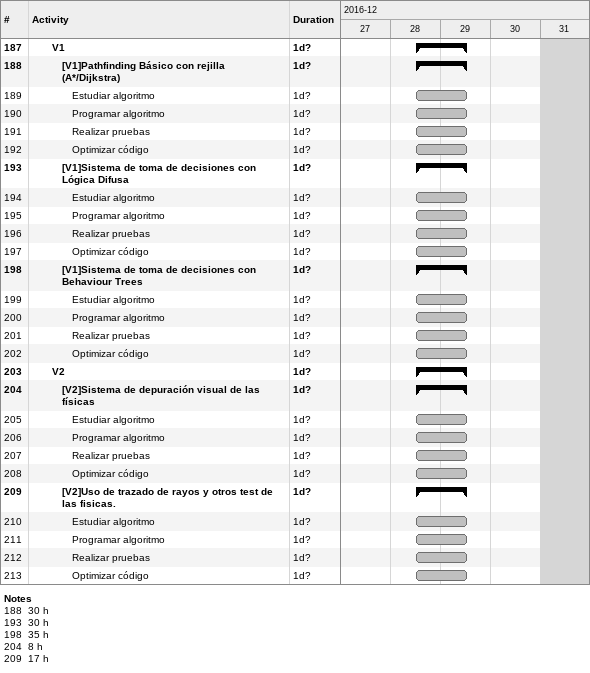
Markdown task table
| ID | Level | Task | Duration | Start | Finish |
|---|---|---|---|---|---|
| 187 | 3 | **V1** | 1d? | 2016-12-28 | 2016-12-29 |
| 188 | 4 | **[V1]Pathfinding Básico con rejilla (A*/Dijkstra)** | 1d? | 2016-12-28 | 2016-12-29 |
| 189 | 5 | Estudiar algoritmo | 1d? | 2016-12-28 | 2016-12-29 |
| 190 | 5 | Programar algoritmo | 1d? | 2016-12-28 | 2016-12-29 |
| 191 | 5 | Realizar pruebas | 1d? | 2016-12-28 | 2016-12-29 |
| 192 | 5 | Optimizar código | 1d? | 2016-12-28 | 2016-12-29 |
| 193 | 4 | **[V1]Sistema de toma de decisiones con Lógica Difusa** | 1d? | 2016-12-28 | 2016-12-29 |
| 194 | 5 | Estudiar algoritmo | 1d? | 2016-12-28 | 2016-12-29 |
| 195 | 5 | Programar algoritmo | 1d? | 2016-12-28 | 2016-12-29 |
| 196 | 5 | Realizar pruebas | 1d? | 2016-12-28 | 2016-12-29 |
| 197 | 5 | Optimizar código | 1d? | 2016-12-28 | 2016-12-29 |
| 198 | 4 | **[V1]Sistema de toma de decisiones con Behaviour Trees** | 1d? | 2016-12-28 | 2016-12-29 |
| 199 | 5 | Estudiar algoritmo | 1d? | 2016-12-28 | 2016-12-29 |
| 200 | 5 | Programar algoritmo | 1d? | 2016-12-28 | 2016-12-29 |
| 201 | 5 | Realizar pruebas | 1d? | 2016-12-28 | 2016-12-29 |
| 202 | 5 | Optimizar código | 1d? | 2016-12-28 | 2016-12-29 |
| 203 | 3 | **V2** | 1d? | 2016-12-28 | 2016-12-29 |
| 204 | 4 | **[V2]Sistema de depuración visual de las físicas** | 1d? | 2016-12-28 | 2016-12-29 |
| 205 | 5 | Estudiar algoritmo | 1d? | 2016-12-28 | 2016-12-29 |
| 206 | 5 | Programar algoritmo | 1d? | 2016-12-28 | 2016-12-29 |
| 207 | 5 | Realizar pruebas | 1d? | 2016-12-28 | 2016-12-29 |
| 208 | 5 | Optimizar código | 1d? | 2016-12-28 | 2016-12-29 |
| 209 | 4 | **[V2]Uso de trazado de rayos y otros test de las fisicas.** | 1d? | 2016-12-28 | 2016-12-29 |
| 210 | 5 | Estudiar algoritmo | 1d? | 2016-12-28 | 2016-12-29 |
| 211 | 5 | Programar algoritmo | 1d? | 2016-12-28 | 2016-12-29 |
| 212 | 5 | Realizar pruebas | 1d? | 2016-12-28 | 2016-12-29 |
| 213 | 5 | Optimizar código | 1d? | 2016-12-28 | 2016-12-29 |

Notes
- 188: 30 h
- 193: 30 h
- 198: 35 h
- 204: 8 h
- 209: 17 h
